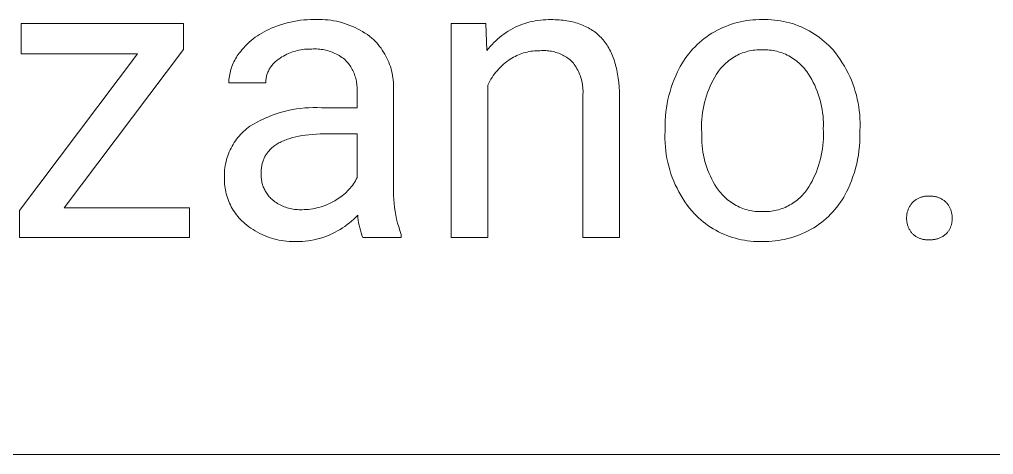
# Model space of a CAD drawing. Header units: millimetres. Extents: x 373 to 3451, y -552 to 1598.
# Drawn here: x 2577.5 to 2676, y -379.9 to -335.8 of the extents above; entities that cross this region are included whole.
import ezdxf

# ---------------------------------------------------------------- set-up
doc = ezdxf.new("R2010")
doc.units = ezdxf.units.MM
doc.header["$MEASUREMENT"] = 0
doc.layers.add('Domyślny', color=7, linetype='Continuous', true_color=0x000000)

msp = doc.modelspace()

# ---------------------------------------------------------------- linework, layer by layer
at = {"layer": 'Domyślny', "color": 18, "lineweight": 15, "true_color": 0x000000}
for p, q in [((2605.534, -335.973), (2605.873, -335.927)), ((2605.873, -335.927), (2606.213, -335.892)), ((2606.213, -335.892), (2606.554, -335.869)), ((2606.554, -335.869), (2606.896, -335.856)), ((2606.896, -335.856), (2607.238, -335.855)), ((2607.238, -335.855), (2607.524, -335.843)), ((2607.524, -335.843), (2607.81, -335.84)), ((2607.81, -335.84), (2608.096, -335.847)), ((2608.096, -335.847), (2608.381, -335.864)), ((2608.381, -335.864), (2608.666, -335.89)), ((2608.666, -335.89), (2608.95, -335.925)), ((2608.95, -335.925), (2609.233, -335.97)), ((2629.631, -335.979), (2629.894, -335.936)), ((2629.894, -335.936), (2630.159, -335.902)), ((2630.159, -335.902), (2630.425, -335.877)), ((2630.425, -335.877), (2630.692, -335.861)), ((2630.692, -335.861), (2630.959, -335.854)), ((2630.959, -335.854), (2631.226, -335.856)), ((2631.226, -335.856), (2631.439, -335.858)), ((2631.439, -335.858), (2631.648, -335.864)), ((2631.648, -335.864), (2631.855, -335.873)), ((2631.855, -335.873), (2632.058, -335.887)), ((2632.058, -335.887), (2632.258, -335.904)), ((2632.258, -335.904), (2632.454, -335.924)), ((2632.454, -335.924), (2632.647, -335.949)), ((2632.647, -335.949), (2632.837, -335.977)), ((2650.707, -336.012), (2651.017, -335.96)), ((2651.017, -335.96), (2651.328, -335.918)), ((2651.328, -335.918), (2651.641, -335.887)), ((2651.641, -335.887), (2651.954, -335.867)), ((2651.954, -335.867), (2652.268, -335.857)), ((2652.268, -335.857), (2652.582, -335.857)), ((2652.582, -335.857), (2652.892, -335.851)), ((2652.892, -335.851), (2653.201, -335.856)), ((2653.201, -335.856), (2653.511, -335.87)), ((2653.511, -335.87), (2653.819, -335.896)), ((2653.819, -335.896), (2654.127, -335.931)), ((2654.127, -335.931), (2654.433, -335.978)), ((2577.632, -339.314), (2577.632, -336.26)), ((2577.632, -336.26), (2594.051, -336.26)), ((2594.051, -336.26), (2594.051, -338.884)), ((2602.433, -336.957), (2602.671, -336.843)), ((2602.671, -336.843), (2602.913, -336.737)), ((2602.913, -336.737), (2603.228, -336.604)), ((2603.228, -336.604), (2603.548, -336.481)), ((2603.548, -336.481), (2603.871, -336.369)), ((2603.871, -336.369), (2604.198, -336.268)), ((2604.198, -336.268), (2604.528, -336.178)), ((2604.528, -336.178), (2604.861, -336.099)), ((2604.861, -336.099), (2605.196, -336.03)), ((2605.196, -336.03), (2605.534, -335.973)), ((2609.233, -335.97), (2609.513, -336.025)), ((2609.513, -336.025), (2609.792, -336.088)), ((2609.792, -336.088), (2610.069, -336.161)), ((2610.069, -336.161), (2610.343, -336.243)), ((2610.343, -336.243), (2610.614, -336.335)), ((2610.614, -336.335), (2610.882, -336.435)), ((2610.882, -336.435), (2611.146, -336.544)), ((2611.146, -336.544), (2611.407, -336.662)), ((2611.407, -336.662), (2611.663, -336.788)), ((2611.663, -336.788), (2611.915, -336.924)), ((2611.915, -336.924), (2612.163, -337.067)), ((2621.11, -357.912), (2621.11, -336.256)), ((2621.11, -336.256), (2624.615, -336.256)), ((2624.615, -336.256), (2624.738, -338.982)), ((2626.901, -337.02), (2627.131, -336.884)), ((2627.131, -336.884), (2627.366, -336.756)), ((2627.366, -336.756), (2627.604, -336.636)), ((2627.604, -336.636), (2627.847, -336.524)), ((2627.847, -336.524), (2628.093, -336.42)), ((2628.093, -336.42), (2628.343, -336.325)), ((2628.343, -336.325), (2628.595, -336.238)), ((2628.595, -336.238), (2628.851, -336.16)), ((2628.851, -336.16), (2629.108, -336.091)), ((2629.108, -336.091), (2629.369, -336.03)), ((2629.369, -336.03), (2629.631, -335.979)), ((2632.837, -335.977), (2633.023, -336.01)), ((2633.023, -336.01), (2633.206, -336.045)), ((2633.206, -336.045), (2633.385, -336.085)), ((2633.385, -336.085), (2633.562, -336.129)), ((2633.562, -336.129), (2633.735, -336.176)), ((2633.735, -336.176), (2633.904, -336.227)), ((2633.904, -336.227), (2634.071, -336.282)), ((2634.071, -336.282), (2634.234, -336.341)), ((2634.234, -336.341), (2634.393, -336.403)), ((2634.393, -336.403), (2634.549, -336.469)), ((2634.549, -336.469), (2634.702, -336.539)), ((2634.702, -336.539), (2634.852, -336.613)), ((2634.852, -336.613), (2634.998, -336.691)), ((2634.998, -336.691), (2635.141, -336.772)), ((2635.141, -336.772), (2635.281, -336.857)), ((2635.281, -336.857), (2635.417, -336.946)), ((2635.417, -336.946), (2635.55, -337.039)), ((2647.769, -337.081), (2648.045, -336.931)), ((2648.045, -336.931), (2648.326, -336.79)), ((2648.326, -336.79), (2648.611, -336.658)), ((2648.611, -336.658), (2648.9, -336.536)), ((2648.9, -336.536), (2649.193, -336.424)), ((2649.193, -336.424), (2649.49, -336.321)), ((2649.49, -336.321), (2649.79, -336.228)), ((2649.79, -336.228), (2650.093, -336.146)), ((2650.093, -336.146), (2650.399, -336.074)), ((2650.399, -336.074), (2650.707, -336.012)), ((2654.433, -335.978), (2654.737, -336.034)), ((2654.737, -336.034), (2655.04, -336.101)), ((2655.04, -336.101), (2655.339, -336.178)), ((2655.339, -336.178), (2655.636, -336.265)), ((2655.636, -336.265), (2655.93, -336.362)), ((2655.93, -336.362), (2656.221, -336.47)), ((2656.221, -336.47), (2656.508, -336.587)), ((2656.508, -336.587), (2656.79, -336.713)), ((2656.79, -336.713), (2657.068, -336.849)), ((2657.068, -336.849), (2657.342, -336.995)), ((2600.895, -337.974), (2601.099, -337.807)), ((2601.099, -337.807), (2601.309, -337.647)), ((2601.309, -337.647), (2601.524, -337.494)), ((2601.524, -337.494), (2601.745, -337.348)), ((2601.745, -337.348), (2601.97, -337.21)), ((2601.97, -337.21), (2602.199, -337.08)), ((2602.199, -337.08), (2602.433, -336.957)), ((2612.163, -337.067), (2612.405, -337.218)), ((2612.405, -337.218), (2612.643, -337.378)), ((2612.643, -337.378), (2612.874, -337.546)), ((2612.874, -337.546), (2613.101, -337.721)), ((2613.101, -337.721), (2613.269, -337.879)), ((2613.269, -337.879), (2613.433, -338.044)), ((2625.63, -337.99), (2625.828, -337.811)), ((2625.828, -337.811), (2626.032, -337.638)), ((2626.032, -337.638), (2626.241, -337.473)), ((2626.241, -337.473), (2626.456, -337.314)), ((2626.456, -337.314), (2626.676, -337.163)), ((2626.676, -337.163), (2626.901, -337.02)), ((2635.55, -337.039), (2635.679, -337.135)), ((2635.679, -337.135), (2635.806, -337.235)), ((2635.806, -337.235), (2635.929, -337.339)), ((2635.929, -337.339), (2636.048, -337.447)), ((2636.048, -337.447), (2636.165, -337.559)), ((2636.165, -337.559), (2636.278, -337.674)), ((2636.278, -337.674), (2636.387, -337.793)), ((2636.387, -337.793), (2636.494, -337.916)), ((2636.494, -337.916), (2636.596, -338.043)), ((2646.482, -337.968), (2646.727, -337.774)), ((2646.727, -337.774), (2646.978, -337.587)), ((2646.978, -337.587), (2647.235, -337.41)), ((2647.235, -337.41), (2647.499, -337.241)), ((2647.499, -337.241), (2647.769, -337.081)), ((2657.342, -336.995), (2657.61, -337.149)), ((2657.61, -337.149), (2657.873, -337.313)), ((2657.873, -337.313), (2658.13, -337.485)), ((2658.13, -337.485), (2658.381, -337.666)), ((2658.381, -337.666), (2658.626, -337.856)), ((2658.626, -337.856), (2658.864, -338.054)), ((2594.051, -338.884), (2581.978, -354.892)), ((2599.798, -339.114), (2599.964, -338.909)), ((2599.964, -338.909), (2600.137, -338.71)), ((2600.137, -338.71), (2600.317, -338.516)), ((2600.317, -338.516), (2600.503, -338.329)), ((2600.503, -338.329), (2600.696, -338.149)), ((2600.696, -338.149), (2600.895, -337.974)), ((2605.909, -338.913), (2605.726, -338.948)), ((2606.093, -338.885), (2605.909, -338.913)), ((2606.278, -338.862), (2606.093, -338.885)), ((2606.464, -338.846), (2606.278, -338.862)), ((2606.65, -338.837), (2606.464, -338.846)), ((2606.837, -338.834), (2606.65, -338.837)), ((2607.023, -338.838), (2606.837, -338.834)), ((2607.184, -338.829), (2607.023, -338.838)), ((2607.345, -338.825), (2607.184, -338.829)), ((2607.506, -338.828), (2607.345, -338.825)), ((2607.666, -338.835), (2607.506, -338.828)), ((2607.827, -338.848), (2607.666, -338.835)), ((2607.987, -338.867), (2607.827, -338.848)), ((2608.146, -338.891), (2607.987, -338.867)), ((2608.304, -338.921), (2608.146, -338.891)), ((2613.433, -338.044), (2613.59, -338.214)), ((2613.59, -338.214), (2613.742, -338.389)), ((2613.742, -338.389), (2613.887, -338.569)), ((2613.887, -338.569), (2614.026, -338.755)), ((2614.026, -338.755), (2614.159, -338.944)), ((2624.738, -338.982), (2624.903, -338.772)), ((2624.903, -338.772), (2625.075, -338.567)), ((2625.075, -338.567), (2625.253, -338.369)), ((2625.253, -338.369), (2625.438, -338.176)), ((2625.438, -338.176), (2625.63, -337.99)), ((2636.596, -338.043), (2636.696, -338.174)), ((2636.696, -338.174), (2636.792, -338.308)), ((2636.792, -338.308), (2636.886, -338.446)), ((2636.886, -338.446), (2636.975, -338.588)), ((2636.975, -338.588), (2637.062, -338.733)), ((2637.062, -338.733), (2637.145, -338.883)), ((2637.145, -338.883), (2637.224, -339.036)), ((2645.367, -339.061), (2645.575, -338.828)), ((2645.575, -338.828), (2645.791, -338.601)), ((2645.791, -338.601), (2646.014, -338.382)), ((2646.014, -338.382), (2646.245, -338.171)), ((2646.245, -338.171), (2646.482, -337.968)), ((2652.032, -338.915), (2651.85, -338.932)), ((2652.215, -338.904), (2652.032, -338.915)), ((2652.399, -338.9), (2652.215, -338.904)), ((2652.582, -338.901), (2652.399, -338.9)), ((2652.768, -338.899), (2652.582, -338.901)), ((2652.954, -338.903), (2652.768, -338.899)), ((2653.14, -338.914), (2652.954, -338.903)), ((2653.325, -338.931), (2653.14, -338.914)), ((2658.864, -338.054), (2659.095, -338.259)), ((2659.095, -338.259), (2659.32, -338.473)), ((2659.32, -338.473), (2659.537, -338.694)), ((2659.537, -338.694), (2659.746, -338.922)), ((2577.458, -355.19), (2589.408, -339.314)), ((2589.408, -339.314), (2577.632, -339.314)), ((2599.229, -339.966), (2599.311, -339.816)), ((2599.311, -339.816), (2599.399, -339.67)), ((2599.399, -339.67), (2599.492, -339.526)), ((2599.492, -339.526), (2599.589, -339.385)), ((2599.589, -339.385), (2599.691, -339.248)), ((2599.691, -339.248), (2599.798, -339.114)), ((2603.607, -339.9), (2603.524, -339.96)), ((2603.692, -339.842), (2603.607, -339.9)), ((2603.846, -339.736), (2603.692, -339.842)), ((2604.003, -339.635), (2603.846, -339.736)), ((2604.163, -339.54), (2604.003, -339.635)), ((2604.326, -339.451), (2604.163, -339.54)), ((2604.493, -339.367), (2604.326, -339.451)), ((2604.662, -339.289), (2604.493, -339.367)), ((2604.834, -339.217), (2604.662, -339.289)), ((2605.009, -339.151), (2604.834, -339.217)), ((2605.185, -339.091), (2605.009, -339.151)), ((2605.364, -339.037), (2605.185, -339.091)), ((2605.544, -338.99), (2605.364, -339.037)), ((2605.726, -338.948), (2605.544, -338.99)), ((2608.461, -338.955), (2608.304, -338.921)), ((2608.617, -338.996), (2608.461, -338.955)), ((2608.771, -339.041), (2608.617, -338.996)), ((2608.924, -339.092), (2608.771, -339.041)), ((2609.075, -339.148), (2608.924, -339.092)), ((2609.224, -339.209), (2609.075, -339.148)), ((2609.37, -339.275), (2609.224, -339.209)), ((2609.515, -339.346), (2609.37, -339.275)), ((2609.657, -339.422), (2609.515, -339.346)), ((2609.796, -339.503), (2609.657, -339.422)), ((2609.932, -339.588), (2609.796, -339.503)), ((2610.066, -339.678), (2609.932, -339.588)), ((2610.196, -339.773), (2610.066, -339.678)), ((2610.323, -339.872), (2610.196, -339.773)), ((2610.446, -339.975), (2610.323, -339.872)), ((2614.159, -338.944), (2614.285, -339.139)), ((2614.285, -339.139), (2614.404, -339.338)), ((2614.404, -339.338), (2614.517, -339.54)), ((2614.517, -339.54), (2614.622, -339.746)), ((2614.622, -339.746), (2614.72, -339.956)), ((2627.096, -339.852), (2626.942, -339.956)), ((2627.255, -339.754), (2627.096, -339.852)), ((2627.416, -339.662), (2627.255, -339.754)), ((2627.581, -339.575), (2627.416, -339.662)), ((2627.749, -339.494), (2627.581, -339.575)), ((2627.919, -339.419), (2627.749, -339.494)), ((2628.092, -339.35), (2627.919, -339.419)), ((2628.267, -339.287), (2628.092, -339.35)), ((2628.445, -339.23), (2628.267, -339.287)), ((2628.624, -339.179), (2628.445, -339.23)), ((2628.805, -339.135), (2628.624, -339.179)), ((2628.987, -339.097), (2628.805, -339.135)), ((2629.17, -339.065), (2628.987, -339.097)), ((2629.355, -339.04), (2629.17, -339.065)), ((2629.54, -339.021), (2629.355, -339.04)), ((2629.726, -339.008), (2629.54, -339.021)), ((2629.912, -339.002), (2629.726, -339.008)), ((2630.098, -339.003), (2629.912, -339.002)), ((2630.246, -338.992), (2630.098, -339.003)), ((2630.395, -338.987), (2630.246, -338.992)), ((2630.544, -338.987), (2630.395, -338.987)), ((2630.692, -338.992), (2630.544, -338.987)), ((2630.84, -339.002), (2630.692, -338.992)), ((2630.988, -339.018), (2630.84, -339.002)), ((2631.135, -339.038), (2630.988, -339.018)), ((2631.282, -339.063), (2631.135, -339.038)), ((2631.427, -339.094), (2631.282, -339.063)), ((2631.571, -339.13), (2631.427, -339.094)), ((2631.714, -339.17), (2631.571, -339.13)), ((2631.856, -339.216), (2631.714, -339.17)), ((2631.996, -339.266), (2631.856, -339.216)), ((2632.134, -339.321), (2631.996, -339.266)), ((2632.27, -339.381), (2632.134, -339.321)), ((2632.403, -339.446), (2632.27, -339.381)), ((2632.535, -339.515), (2632.403, -339.446)), ((2632.664, -339.588), (2632.535, -339.515)), ((2632.79, -339.666), (2632.664, -339.588)), ((2632.914, -339.749), (2632.79, -339.666)), ((2633.035, -339.836), (2632.914, -339.749)), ((2633.152, -339.926), (2633.035, -339.836)), ((2637.224, -339.036), (2637.301, -339.193)), ((2637.301, -339.193), (2637.374, -339.354)), ((2637.374, -339.354), (2637.444, -339.519)), ((2637.444, -339.519), (2637.51, -339.687)), ((2637.51, -339.687), (2637.573, -339.859)), ((2637.573, -339.859), (2637.633, -340.035)), ((2644.619, -340.062), (2644.793, -339.803)), ((2644.793, -339.803), (2644.976, -339.549)), ((2644.976, -339.549), (2645.167, -339.302)), ((2645.167, -339.302), (2645.367, -339.061)), ((2649.465, -339.814), (2649.315, -339.92)), ((2649.619, -339.714), (2649.465, -339.814)), ((2649.775, -339.619), (2649.619, -339.714)), ((2649.935, -339.529), (2649.775, -339.619)), ((2650.099, -339.445), (2649.935, -339.529)), ((2650.264, -339.367), (2650.099, -339.445)), ((2650.433, -339.295), (2650.264, -339.367)), ((2650.604, -339.228), (2650.433, -339.295)), ((2650.777, -339.168), (2650.604, -339.228)), ((2650.952, -339.113), (2650.777, -339.168)), ((2651.129, -339.064), (2650.952, -339.113)), ((2651.307, -339.022), (2651.129, -339.064)), ((2651.487, -338.986), (2651.307, -339.022)), ((2651.668, -338.956), (2651.487, -338.986)), ((2651.85, -338.932), (2651.668, -338.956)), ((2653.51, -338.955), (2653.325, -338.931)), ((2653.694, -338.985), (2653.51, -338.955)), ((2653.876, -339.021), (2653.694, -338.985)), ((2654.057, -339.063), (2653.876, -339.021)), ((2654.237, -339.112), (2654.057, -339.063)), ((2654.415, -339.167), (2654.237, -339.112)), ((2654.591, -339.228), (2654.415, -339.167)), ((2654.764, -339.295), (2654.591, -339.228)), ((2654.935, -339.368), (2654.764, -339.295)), ((2655.104, -339.447), (2654.935, -339.368)), ((2655.27, -339.532), (2655.104, -339.447)), ((2655.432, -339.622), (2655.27, -339.532)), ((2655.592, -339.718), (2655.432, -339.622)), ((2655.748, -339.82), (2655.592, -339.718)), ((2655.9, -339.927), (2655.748, -339.82)), ((2659.746, -338.922), (2659.997, -339.233)), ((2659.997, -339.233), (2660.238, -339.552)), ((2660.238, -339.552), (2660.468, -339.879)), ((2660.468, -339.879), (2660.686, -340.214)), ((2598.84, -340.914), (2598.892, -340.751)), ((2598.892, -340.751), (2598.949, -340.589)), ((2598.949, -340.589), (2599.011, -340.43)), ((2599.011, -340.43), (2599.078, -340.273)), ((2599.078, -340.273), (2599.151, -340.118)), ((2599.151, -340.118), (2599.229, -339.966)), ((2602.725, -340.886), (2602.677, -340.976)), ((2602.776, -340.796), (2602.725, -340.886)), ((2602.83, -340.709), (2602.776, -340.796)), ((2602.887, -340.624), (2602.83, -340.709)), ((2602.947, -340.541), (2602.887, -340.624)), ((2603.01, -340.46), (2602.947, -340.541)), ((2603.076, -340.381), (2603.01, -340.46)), ((2603.144, -340.304), (2603.076, -340.381)), ((2603.216, -340.23), (2603.144, -340.304)), ((2603.289, -340.159), (2603.216, -340.23)), ((2603.365, -340.09), (2603.289, -340.159)), ((2603.444, -340.024), (2603.365, -340.09)), ((2603.524, -339.96), (2603.444, -340.024)), ((2610.543, -340.079), (2610.446, -339.975)), ((2610.636, -340.187), (2610.543, -340.079)), ((2610.725, -340.297), (2610.636, -340.187)), ((2610.811, -340.41), (2610.725, -340.297)), ((2610.892, -340.527), (2610.811, -340.41)), ((2610.97, -340.646), (2610.892, -340.527)), ((2611.043, -340.767), (2610.97, -340.646)), ((2611.113, -340.891), (2611.043, -340.767)), ((2614.72, -339.956), (2614.811, -340.169)), ((2614.811, -340.169), (2614.895, -340.386)), ((2614.895, -340.386), (2614.971, -340.604)), ((2614.971, -340.604), (2615.039, -340.826)), ((2615.039, -340.826), (2615.1, -341.049)), ((2625.942, -340.833), (2625.793, -340.998)), ((2626.096, -340.673), (2625.942, -340.833)), ((2626.255, -340.518), (2626.096, -340.673)), ((2626.42, -340.369), (2626.255, -340.518)), ((2626.589, -340.226), (2626.42, -340.369)), ((2626.763, -340.088), (2626.589, -340.226)), ((2626.942, -339.956), (2626.763, -340.088)), ((2633.267, -340.021), (2633.152, -339.926)), ((2633.378, -340.12), (2633.267, -340.021)), ((2633.481, -340.253), (2633.378, -340.12)), ((2633.58, -340.39), (2633.481, -340.253)), ((2633.674, -340.53), (2633.58, -340.39)), ((2633.763, -340.674), (2633.674, -340.53)), ((2633.847, -340.82), (2633.763, -340.674)), ((2633.926, -340.969), (2633.847, -340.82)), ((2637.633, -340.035), (2637.69, -340.215)), ((2637.69, -340.215), (2637.743, -340.398)), ((2637.743, -340.398), (2637.793, -340.585)), ((2637.793, -340.585), (2637.839, -340.776)), ((2637.839, -340.776), (2637.883, -340.971)), ((2644.014, -341.156), (2644.151, -340.875)), ((2644.151, -340.875), (2644.298, -340.599)), ((2644.298, -340.599), (2644.454, -340.328)), ((2644.454, -340.328), (2644.619, -340.062)), ((2648.38, -340.795), (2648.265, -340.938)), ((2648.5, -340.657), (2648.38, -340.795)), ((2648.625, -340.522), (2648.5, -340.657)), ((2648.755, -340.392), (2648.625, -340.522)), ((2648.889, -340.267), (2648.755, -340.392)), ((2649.027, -340.146), (2648.889, -340.267)), ((2649.169, -340.031), (2649.027, -340.146)), ((2649.315, -339.92), (2649.169, -340.031)), ((2656.049, -340.039), (2655.9, -339.927)), ((2656.193, -340.156), (2656.049, -340.039)), ((2656.334, -340.278), (2656.193, -340.156)), ((2656.47, -340.405), (2656.334, -340.278)), ((2656.602, -340.536), (2656.47, -340.405)), ((2656.729, -340.672), (2656.602, -340.536)), ((2656.852, -340.812), (2656.729, -340.672)), ((2656.969, -340.956), (2656.852, -340.812)), ((2660.686, -340.214), (2660.893, -340.556)), ((2660.893, -340.556), (2661.088, -340.905)), ((2598.648, -341.919), (2598.666, -341.749)), ((2598.666, -341.749), (2598.69, -341.58)), ((2598.69, -341.58), (2598.719, -341.412)), ((2598.719, -341.412), (2598.754, -341.244)), ((2598.754, -341.244), (2598.794, -341.078)), ((2598.794, -341.078), (2598.84, -340.914)), ((2602.395, -341.852), (2602.381, -341.954)), ((2602.412, -341.751), (2602.395, -341.852)), ((2602.433, -341.65), (2602.412, -341.751)), ((2602.458, -341.551), (2602.433, -341.65)), ((2602.486, -341.452), (2602.458, -341.551)), ((2602.517, -341.354), (2602.486, -341.452)), ((2602.552, -341.258), (2602.517, -341.354)), ((2602.591, -341.163), (2602.552, -341.258)), ((2602.632, -341.069), (2602.591, -341.163)), ((2602.677, -340.976), (2602.632, -341.069)), ((2611.178, -341.017), (2611.113, -340.891)), ((2611.238, -341.146), (2611.178, -341.017)), ((2611.295, -341.276), (2611.238, -341.146)), ((2611.347, -341.408), (2611.295, -341.276)), ((2611.394, -341.542), (2611.347, -341.408)), ((2611.437, -341.677), (2611.394, -341.542)), ((2611.475, -341.814), (2611.437, -341.677)), ((2611.508, -341.952), (2611.475, -341.814)), ((2615.1, -341.049), (2615.153, -341.275)), ((2615.153, -341.275), (2615.198, -341.502)), ((2615.198, -341.502), (2615.236, -341.731)), ((2615.236, -341.731), (2615.265, -341.961)), ((2625.257, -341.705), (2625.138, -341.892)), ((2625.382, -341.521), (2625.257, -341.705)), ((2625.513, -341.342), (2625.382, -341.521)), ((2625.65, -341.168), (2625.513, -341.342)), ((2625.793, -340.998), (2625.65, -341.168)), ((2634, -341.121), (2633.926, -340.969)), ((2634.068, -341.275), (2634, -341.121)), ((2634.132, -341.431), (2634.068, -341.275)), ((2634.189, -341.59), (2634.132, -341.431)), ((2634.242, -341.75), (2634.189, -341.59)), ((2634.289, -341.912), (2634.242, -341.75)), ((2637.883, -340.971), (2637.922, -341.17)), ((2637.922, -341.17), (2637.959, -341.372)), ((2637.959, -341.372), (2637.992, -341.578)), ((2637.992, -341.578), (2638.022, -341.788)), ((2638.022, -341.788), (2638.073, -342.22)), ((2643.672, -341.929), (2643.837, -341.54)), ((2643.837, -341.54), (2644.014, -341.156)), ((2647.789, -341.672), (2647.621, -341.976)), ((2647.967, -341.375), (2647.789, -341.672)), ((2648.155, -341.084), (2647.967, -341.375)), ((2648.265, -340.938), (2648.155, -341.084)), ((2657.081, -341.105), (2656.969, -340.956)), ((2657.263, -341.372), (2657.081, -341.105)), ((2657.435, -341.645), (2657.263, -341.372)), ((2657.597, -341.924), (2657.435, -341.645)), ((2661.088, -340.905), (2661.271, -341.26)), ((2661.271, -341.26), (2661.442, -341.622)), ((2661.442, -341.622), (2661.601, -341.989)), ((2598.629, -342.261), (2598.636, -342.09)), ((2602.36, -342.261), (2598.629, -342.261)), ((2598.636, -342.09), (2598.648, -341.919)), ((2602.363, -342.158), (2602.36, -342.261)), ((2602.37, -342.056), (2602.363, -342.158)), ((2602.381, -341.954), (2602.37, -342.056)), ((2611.537, -342.091), (2611.508, -341.952)), ((2611.561, -342.231), (2611.537, -342.091)), ((2611.58, -342.372), (2611.561, -342.231)), ((2611.595, -342.513), (2611.58, -342.372)), ((2611.604, -342.655), (2611.595, -342.513)), ((2611.609, -342.797), (2611.604, -342.655)), ((2611.609, -342.939), (2611.609, -342.797)), ((2615.265, -341.961), (2615.287, -342.191)), ((2615.287, -342.191), (2615.301, -342.423)), ((2615.301, -342.423), (2615.306, -342.654)), ((2615.306, -342.654), (2615.304, -342.886)), ((2624.92, -342.279), (2624.82, -342.477)), ((2624.82, -342.477), (2624.82, -357.912)), ((2625.026, -342.084), (2624.92, -342.279)), ((2625.138, -341.892), (2625.026, -342.084)), ((2634.33, -342.076), (2634.289, -341.912)), ((2634.366, -342.241), (2634.33, -342.076)), ((2634.395, -342.407), (2634.366, -342.241)), ((2634.42, -342.574), (2634.395, -342.407)), ((2634.438, -342.741), (2634.42, -342.574)), ((2634.451, -342.91), (2634.438, -342.741)), ((2638.073, -342.22), (2638.109, -342.666)), ((2638.109, -342.666), (2638.133, -343.128)), ((2643.258, -343.128), (2643.383, -342.724)), ((2643.383, -342.724), (2643.521, -342.324)), ((2643.521, -342.324), (2643.672, -341.929)), ((2647.318, -342.598), (2647.183, -342.917)), ((2647.465, -342.284), (2647.318, -342.598)), ((2647.621, -341.976), (2647.465, -342.284)), ((2657.749, -342.208), (2657.597, -341.924)), ((2657.892, -342.498), (2657.749, -342.208)), ((2658.024, -342.792), (2657.892, -342.498)), ((2658.146, -343.091), (2658.024, -342.792)), ((2661.601, -341.989), (2661.747, -342.361)), ((2661.747, -342.361), (2661.88, -342.738)), ((2661.88, -342.738), (2662, -343.119)), ((2611.604, -343.081), (2611.609, -342.939)), ((2611.604, -344.782), (2611.604, -343.081)), ((2615.304, -342.886), (2615.304, -352.848)), ((2634.444, -343.584), (2634.454, -343.416)), ((2634.444, -357.912), (2634.444, -343.584)), ((2634.458, -343.078), (2634.451, -342.91)), ((2634.454, -343.416), (2634.459, -343.247)), ((2634.459, -343.247), (2634.458, -343.078)), ((2638.133, -343.128), (2638.144, -343.604)), ((2638.144, -343.604), (2638.144, -357.912)), ((2643.049, -343.947), (2643.147, -343.536)), ((2643.147, -343.536), (2643.258, -343.128)), ((2646.946, -343.568), (2646.845, -343.899)), ((2647.059, -343.241), (2646.946, -343.568)), ((2647.183, -342.917), (2647.059, -343.241)), ((2658.257, -343.394), (2658.146, -343.091)), ((2658.358, -343.7), (2658.257, -343.394)), ((2658.448, -344.01), (2658.358, -343.7)), ((2662, -343.119), (2662.108, -343.504)), ((2662.108, -343.504), (2662.202, -343.893)), ((2605.893, -344.84), (2606.313, -344.799)), ((2606.313, -344.799), (2606.733, -344.773)), ((2606.733, -344.773), (2607.154, -344.762)), ((2607.154, -344.762), (2607.576, -344.764)), ((2607.576, -344.764), (2607.997, -344.782)), ((2607.997, -344.782), (2611.604, -344.782)), ((2642.839, -345.197), (2642.895, -344.778)), ((2642.895, -344.778), (2642.965, -344.361)), ((2642.965, -344.361), (2643.049, -343.947)), ((2646.676, -344.571), (2646.609, -344.911)), ((2646.754, -344.234), (2646.676, -344.571)), ((2646.845, -343.899), (2646.754, -344.234)), ((2658.527, -344.323), (2658.448, -344.01)), ((2658.596, -344.638), (2658.527, -344.323)), ((2658.653, -344.956), (2658.596, -344.638)), ((2662.202, -343.893), (2662.283, -344.284)), ((2662.283, -344.284), (2662.35, -344.678)), ((2662.35, -344.678), (2662.405, -345.074)), ((2602.253, -345.847), (2602.64, -345.68)), ((2602.64, -345.68), (2603.032, -345.526)), ((2603.032, -345.526), (2603.429, -345.386)), ((2603.429, -345.386), (2603.831, -345.26)), ((2603.831, -345.26), (2604.237, -345.147)), ((2604.237, -345.147), (2604.647, -345.049)), ((2604.647, -345.049), (2605.06, -344.965)), ((2605.06, -344.965), (2605.476, -344.895)), ((2605.476, -344.895), (2605.893, -344.84)), ((2642.768, -346.04), (2642.796, -345.618)), ((2642.796, -345.618), (2642.839, -345.197)), ((2646.511, -345.596), (2646.48, -345.941)), ((2646.554, -345.253), (2646.511, -345.596)), ((2646.609, -344.911), (2646.554, -345.253)), ((2658.699, -345.275), (2658.653, -344.956)), ((2658.734, -345.596), (2658.699, -345.275)), ((2658.758, -345.917), (2658.734, -345.596)), ((2662.405, -345.074), (2662.445, -345.472)), ((2662.445, -345.472), (2662.472, -345.871)), ((2600.436, -346.902), (2600.601, -346.772)), ((2600.601, -346.772), (2600.771, -346.647)), ((2600.771, -346.647), (2601.131, -346.428)), ((2601.131, -346.428), (2601.498, -346.222)), ((2601.498, -346.222), (2601.873, -346.028)), ((2601.873, -346.028), (2602.253, -345.847)), ((2642.754, -346.462), (2642.768, -346.04)), ((2642.754, -346.885), (2642.754, -346.462)), ((2646.46, -346.287), (2646.453, -346.633)), ((2646.453, -346.633), (2646.457, -346.98)), ((2646.48, -345.941), (2646.46, -346.287)), ((2658.771, -346.24), (2658.758, -345.917)), ((2658.762, -346.885), (2658.772, -346.563)), ((2658.772, -346.563), (2658.771, -346.24)), ((2662.472, -345.871), (2662.486, -346.27)), ((2662.486, -346.67), (2662.472, -347.07)), ((2662.486, -346.27), (2662.486, -346.67)), ((2599.546, -347.796), (2599.681, -347.635)), ((2599.681, -347.635), (2599.822, -347.478)), ((2599.822, -347.478), (2599.968, -347.326)), ((2599.968, -347.326), (2600.119, -347.179)), ((2600.119, -347.179), (2600.275, -347.038)), ((2600.275, -347.038), (2600.436, -346.902)), ((2605.413, -347.72), (2605.114, -347.794)), ((2605.725, -347.654), (2605.413, -347.72)), ((2606.051, -347.596), (2605.725, -347.654)), ((2606.39, -347.545), (2606.051, -347.596)), ((2606.742, -347.503), (2606.39, -347.545)), ((2607.108, -347.468), (2606.742, -347.503)), ((2607.487, -347.441), (2607.108, -347.468)), ((2607.879, -347.421), (2607.487, -347.441)), ((2608.285, -347.41), (2607.879, -347.421)), ((2608.704, -347.406), (2608.285, -347.41)), ((2611.604, -347.406), (2608.704, -347.406)), ((2611.604, -351.854), (2611.604, -347.406)), ((2642.741, -347.539), (2642.754, -347.141)), ((2642.743, -347.937), (2642.741, -347.539)), ((2642.754, -347.141), (2642.754, -346.885)), ((2646.457, -346.98), (2646.474, -347.326)), ((2646.474, -347.326), (2646.464, -347.648)), ((2646.464, -347.648), (2646.465, -347.971)), ((2658.778, -347.228), (2658.762, -346.885)), ((2658.774, -347.914), (2658.781, -347.571)), ((2658.781, -347.571), (2658.778, -347.228)), ((2662.471, -347.775), (2662.454, -348.225)), ((2662.472, -347.326), (2662.471, -347.775)), ((2662.472, -347.07), (2662.472, -347.326)), ((2598.858, -348.853), (2598.957, -348.667)), ((2598.957, -348.667), (2599.063, -348.485)), ((2599.063, -348.485), (2599.174, -348.307)), ((2599.174, -348.307), (2599.292, -348.132)), ((2599.292, -348.132), (2599.416, -347.962)), ((2599.416, -347.962), (2599.546, -347.796)), ((2603.109, -348.735), (2603.021, -348.808)), ((2603.2, -348.664), (2603.109, -348.735)), ((2603.295, -348.595), (2603.2, -348.664)), ((2603.393, -348.528), (2603.295, -348.595)), ((2603.494, -348.463), (2603.393, -348.528)), ((2603.599, -348.4), (2603.494, -348.463)), ((2603.707, -348.339), (2603.599, -348.4)), ((2603.818, -348.279), (2603.707, -348.339)), ((2603.932, -348.222), (2603.818, -348.279)), ((2604.05, -348.167), (2603.932, -348.222)), ((2604.172, -348.113), (2604.05, -348.167)), ((2604.296, -348.062), (2604.172, -348.113)), ((2604.424, -348.012), (2604.296, -348.062)), ((2604.555, -347.965), (2604.424, -348.012)), ((2604.69, -347.919), (2604.555, -347.965)), ((2604.828, -347.875), (2604.69, -347.919)), ((2604.969, -347.833), (2604.828, -347.875)), ((2605.114, -347.794), (2604.969, -347.833)), ((2642.758, -348.335), (2642.743, -347.937)), ((2642.786, -348.732), (2642.758, -348.335)), ((2642.828, -349.128), (2642.786, -348.732)), ((2646.465, -347.971), (2646.477, -348.293)), ((2646.477, -348.293), (2646.501, -348.615)), ((2646.501, -348.615), (2646.536, -348.936)), ((2658.68, -348.94), (2658.723, -348.599)), ((2658.723, -348.599), (2658.754, -348.257)), ((2658.754, -348.257), (2658.774, -347.914)), ((2662.422, -348.673), (2662.374, -349.12)), ((2662.454, -348.225), (2662.422, -348.673)), ((2598.46, -349.827), (2598.526, -349.627)), ((2598.526, -349.627), (2598.599, -349.429)), ((2598.599, -349.429), (2598.679, -349.234)), ((2598.679, -349.234), (2598.765, -349.042)), ((2598.765, -349.042), (2598.858, -348.853)), ((2602.272, -349.74), (2602.248, -349.788)), ((2602.297, -349.692), (2602.272, -349.74)), ((2602.323, -349.645), (2602.297, -349.692)), ((2602.35, -349.599), (2602.323, -349.645)), ((2602.378, -349.553), (2602.35, -349.599)), ((2602.407, -349.507), (2602.378, -349.553)), ((2602.436, -349.462), (2602.407, -349.507)), ((2602.467, -349.418), (2602.436, -349.462)), ((2602.498, -349.374), (2602.467, -349.418)), ((2602.53, -349.33), (2602.498, -349.374)), ((2602.562, -349.287), (2602.53, -349.33)), ((2602.596, -349.244), (2602.562, -349.287)), ((2602.631, -349.202), (2602.596, -349.244)), ((2602.702, -349.12), (2602.631, -349.202)), ((2602.777, -349.039), (2602.702, -349.12)), ((2602.855, -348.96), (2602.777, -349.039)), ((2602.936, -348.883), (2602.855, -348.96)), ((2603.021, -348.808), (2602.936, -348.883)), ((2642.883, -349.522), (2642.828, -349.128)), ((2642.951, -349.914), (2642.883, -349.522)), ((2646.536, -348.936), (2646.582, -349.255)), ((2646.582, -349.255), (2646.639, -349.573)), ((2646.639, -349.573), (2646.708, -349.888)), ((2658.481, -349.95), (2658.559, -349.615)), ((2658.559, -349.615), (2658.625, -349.279)), ((2658.625, -349.279), (2658.68, -348.94)), ((2662.311, -349.565), (2662.233, -350.008)), ((2662.374, -349.12), (2662.311, -349.565)), ((2598.235, -350.854), (2598.266, -350.646)), ((2598.266, -350.646), (2598.304, -350.439)), ((2598.304, -350.439), (2598.349, -350.233)), ((2598.349, -350.233), (2598.401, -350.029)), ((2598.401, -350.029), (2598.46, -349.827)), ((2601.958, -350.678), (2601.94, -350.793)), ((2601.98, -350.566), (2601.958, -350.678)), ((2602.005, -350.456), (2601.98, -350.566)), ((2602.033, -350.348), (2602.005, -350.456)), ((2602.065, -350.242), (2602.033, -350.348)), ((2602.099, -350.137), (2602.065, -350.242)), ((2602.138, -350.035), (2602.099, -350.137)), ((2602.158, -349.985), (2602.138, -350.035)), ((2602.179, -349.935), (2602.158, -349.985)), ((2602.201, -349.885), (2602.179, -349.935)), ((2602.224, -349.836), (2602.201, -349.885)), ((2602.248, -349.788), (2602.224, -349.836)), ((2643.033, -350.304), (2642.951, -349.914)), ((2643.128, -350.69), (2643.033, -350.304)), ((2643.236, -351.074), (2643.128, -350.69)), ((2646.708, -349.888), (2646.787, -350.201)), ((2646.787, -350.201), (2646.877, -350.511)), ((2646.877, -350.511), (2646.978, -350.818)), ((2658.181, -350.934), (2658.292, -350.61)), ((2658.292, -350.61), (2658.392, -350.281)), ((2658.392, -350.281), (2658.481, -349.95)), ((2662.139, -350.447), (2662.03, -350.883)), ((2662.233, -350.008), (2662.139, -350.447)), ((2598.183, -351.694), (2598.185, -351.484)), ((2598.189, -351.905), (2598.183, -351.694)), ((2598.185, -351.484), (2598.195, -351.273)), ((2598.195, -351.273), (2598.211, -351.063)), ((2598.211, -351.063), (2598.235, -350.854)), ((2601.899, -351.393), (2601.895, -351.51)), ((2601.895, -351.51), (2601.895, -351.627)), ((2601.895, -351.627), (2601.9, -351.745)), ((2601.9, -351.269), (2601.899, -351.393)), ((2601.905, -351.147), (2601.9, -351.269)), ((2601.914, -351.027), (2601.905, -351.147)), ((2601.925, -350.909), (2601.914, -351.027)), ((2601.94, -350.793), (2601.925, -350.909)), ((2643.357, -351.453), (2643.236, -351.074)), ((2643.491, -351.828), (2643.357, -351.453)), ((2646.978, -350.818), (2647.089, -351.12)), ((2647.089, -351.12), (2647.211, -351.419)), ((2647.211, -351.419), (2647.344, -351.714)), ((2647.344, -351.714), (2647.486, -352.003)), ((2657.781, -351.883), (2657.925, -351.572)), ((2657.925, -351.572), (2658.059, -351.255)), ((2658.059, -351.255), (2658.181, -350.934)), ((2661.906, -351.316), (2661.767, -351.743)), ((2662.03, -350.883), (2661.906, -351.316)), ((2598.188, -352.105), (2598.189, -351.905)), ((2598.193, -352.305), (2598.188, -352.105)), ((2598.206, -352.505), (2598.193, -352.305)), ((2598.226, -352.705), (2598.206, -352.505)), ((2598.252, -352.903), (2598.226, -352.705)), ((2601.9, -351.745), (2601.908, -351.862)), ((2601.908, -351.862), (2601.921, -351.979)), ((2601.921, -351.979), (2601.937, -352.095)), ((2601.937, -352.095), (2601.958, -352.211)), ((2601.958, -352.211), (2601.983, -352.326)), ((2601.983, -352.326), (2602.012, -352.44)), ((2602.012, -352.44), (2602.044, -352.553)), ((2602.044, -352.553), (2602.081, -352.664)), ((2602.081, -352.664), (2602.121, -352.775)), ((2611.015, -352.782), (2611.126, -352.636)), ((2611.126, -352.636), (2611.232, -352.486)), ((2611.232, -352.486), (2611.333, -352.333)), ((2611.333, -352.333), (2611.429, -352.176)), ((2611.429, -352.176), (2611.519, -352.017)), ((2611.519, -352.017), (2611.604, -351.854)), ((2643.637, -352.198), (2643.491, -351.828)), ((2643.796, -352.563), (2643.637, -352.198)), ((2643.967, -352.922), (2643.796, -352.563)), ((2647.486, -352.003), (2647.639, -352.287)), ((2647.639, -352.287), (2647.801, -352.566)), ((2647.801, -352.566), (2647.973, -352.839)), ((2657.287, -352.786), (2657.462, -352.491)), ((2657.462, -352.491), (2657.627, -352.19)), ((2657.627, -352.19), (2657.781, -351.883)), ((2661.445, -352.583), (2661.263, -352.993)), ((2661.613, -352.166), (2661.445, -352.583)), ((2661.767, -351.743), (2661.613, -352.166)), ((2598.285, -353.101), (2598.252, -352.903)), ((2598.325, -353.297), (2598.285, -353.101)), ((2598.372, -353.492), (2598.325, -353.297)), ((2598.425, -353.685), (2598.372, -353.492)), ((2598.485, -353.876), (2598.425, -353.685)), ((2602.121, -352.775), (2602.165, -352.884)), ((2602.165, -352.884), (2602.213, -352.991)), ((2602.213, -352.991), (2602.265, -353.097)), ((2602.265, -353.097), (2602.32, -353.2)), ((2602.32, -353.2), (2602.379, -353.302)), ((2602.379, -353.302), (2602.442, -353.401)), ((2602.442, -353.401), (2602.507, -353.499)), ((2602.507, -353.499), (2602.577, -353.594)), ((2602.577, -353.594), (2602.649, -353.686)), ((2602.649, -353.686), (2602.725, -353.776)), ((2609.96, -353.799), (2610.107, -353.688)), ((2610.107, -353.688), (2610.249, -353.572)), ((2610.249, -353.572), (2610.388, -353.452)), ((2610.388, -353.452), (2610.522, -353.327)), ((2610.522, -353.327), (2610.652, -353.197)), ((2610.652, -353.197), (2610.778, -353.063)), ((2610.778, -353.063), (2610.899, -352.925)), ((2610.899, -352.925), (2611.015, -352.782)), ((2615.304, -352.848), (2615.296, -353.251)), ((2615.296, -353.251), (2615.301, -353.654)), ((2615.301, -353.654), (2615.32, -354.057)), ((2644.15, -353.276), (2643.967, -352.922)), ((2644.345, -353.623), (2644.15, -353.276)), ((2644.552, -353.963), (2644.345, -353.623)), ((2647.973, -352.839), (2648.155, -353.106)), ((2648.155, -353.106), (2648.266, -353.253)), ((2648.266, -353.253), (2648.383, -353.397)), ((2648.383, -353.397), (2648.504, -353.536)), ((2648.504, -353.536), (2648.631, -353.671)), ((2648.631, -353.671), (2648.762, -353.801)), ((2656.521, -353.757), (2656.646, -353.629)), ((2656.646, -353.629), (2656.767, -353.496)), ((2656.767, -353.496), (2656.883, -353.36)), ((2656.883, -353.36), (2656.995, -353.219)), ((2656.995, -353.219), (2657.102, -353.075)), ((2657.102, -353.075), (2657.287, -352.786)), ((2660.981, -353.55), (2660.825, -353.821)), ((2661.126, -353.274), (2660.981, -353.55)), ((2661.263, -352.993), (2661.126, -353.274)), ((2598.551, -354.065), (2598.485, -353.876)), ((2598.624, -354.251), (2598.551, -354.065)), ((2598.703, -354.435), (2598.624, -354.251)), ((2598.789, -354.616), (2598.703, -354.435)), ((2598.881, -354.794), (2598.789, -354.616)), ((2602.725, -353.776), (2602.803, -353.864)), ((2602.803, -353.864), (2602.885, -353.948)), ((2602.885, -353.948), (2602.969, -354.03)), ((2602.969, -354.03), (2603.057, -354.108)), ((2603.057, -354.108), (2603.177, -354.202)), ((2603.177, -354.202), (2603.301, -354.292)), ((2603.301, -354.292), (2603.428, -354.377)), ((2603.428, -354.377), (2603.558, -354.458)), ((2603.558, -354.458), (2603.69, -354.534)), ((2603.69, -354.534), (2603.825, -354.606)), ((2603.825, -354.606), (2603.962, -354.673)), ((2603.962, -354.673), (2604.101, -354.736)), ((2608.163, -354.736), (2608.367, -354.662)), ((2608.367, -354.662), (2608.567, -354.581)), ((2608.567, -354.581), (2608.765, -354.493)), ((2608.765, -354.493), (2608.96, -354.399)), ((2608.96, -354.399), (2609.151, -354.298)), ((2609.151, -354.298), (2609.339, -354.19)), ((2609.339, -354.19), (2609.499, -354.101)), ((2609.499, -354.101), (2609.656, -354.005)), ((2609.656, -354.005), (2609.81, -353.905)), ((2609.81, -353.905), (2609.96, -353.799)), ((2615.32, -354.057), (2615.351, -354.459)), ((2615.351, -354.459), (2615.396, -354.859)), ((2644.77, -354.296), (2644.552, -353.963)), ((2644.999, -354.622), (2644.77, -354.296)), ((2645.239, -354.939), (2644.999, -354.622)), ((2648.762, -353.801), (2648.897, -353.927)), ((2648.897, -353.927), (2649.037, -354.048)), ((2649.037, -354.048), (2649.18, -354.164)), ((2649.18, -354.164), (2649.328, -354.275)), ((2649.328, -354.275), (2649.479, -354.381)), ((2649.479, -354.381), (2649.634, -354.482)), ((2649.634, -354.482), (2649.793, -354.577)), ((2649.793, -354.577), (2649.954, -354.666)), ((2649.954, -354.666), (2650.119, -354.75)), ((2655.22, -354.703), (2655.378, -354.618)), ((2655.378, -354.618), (2655.533, -354.528)), ((2655.533, -354.528), (2655.685, -354.432)), ((2655.685, -354.432), (2655.833, -354.332)), ((2655.833, -354.332), (2655.979, -354.226)), ((2655.979, -354.226), (2656.12, -354.116)), ((2656.12, -354.116), (2656.258, -354.001)), ((2656.258, -354.001), (2656.391, -353.881)), ((2656.391, -353.881), (2656.521, -353.757)), ((2660.306, -354.6), (2660.116, -354.848)), ((2660.488, -354.347), (2660.306, -354.6)), ((2660.661, -354.087), (2660.488, -354.347)), ((2660.825, -353.821), (2660.661, -354.087)), ((2667.539, -354.691), (2667.582, -354.625)), ((2667.582, -354.625), (2667.627, -354.559)), ((2667.627, -354.559), (2667.674, -354.496)), ((2667.674, -354.496), (2667.723, -354.434)), ((2667.723, -354.434), (2667.775, -354.374)), ((2667.775, -354.374), (2667.826, -354.323)), ((2667.826, -354.323), (2667.879, -354.273)), ((2667.879, -354.273), (2667.933, -354.226)), ((2667.933, -354.226), (2667.989, -354.18)), ((2667.989, -354.18), (2668.047, -354.136)), ((2668.047, -354.136), (2668.106, -354.094)), ((2668.106, -354.094), (2668.166, -354.054)), ((2668.166, -354.054), (2668.228, -354.016)), ((2668.228, -354.016), (2668.291, -353.981)), ((2668.291, -353.981), (2668.355, -353.947)), ((2668.355, -353.947), (2668.42, -353.916)), ((2668.42, -353.916), (2668.486, -353.887)), ((2668.486, -353.887), (2668.553, -353.86)), ((2668.553, -353.86), (2668.621, -353.836)), ((2668.621, -353.836), (2668.69, -353.813)), ((2668.69, -353.813), (2668.76, -353.794)), ((2668.76, -353.794), (2668.83, -353.776)), ((2668.83, -353.776), (2668.9, -353.761)), ((2668.9, -353.761), (2668.972, -353.748)), ((2668.972, -353.748), (2669.043, -353.738)), ((2669.043, -353.738), (2669.115, -353.73)), ((2669.115, -353.73), (2669.187, -353.725)), ((2669.187, -353.725), (2669.26, -353.722)), ((2669.26, -353.722), (2669.332, -353.722)), ((2669.332, -353.722), (2669.404, -353.724)), ((2669.404, -353.724), (2669.476, -353.728)), ((2669.476, -353.728), (2669.553, -353.724)), ((2669.553, -353.724), (2669.629, -353.723)), ((2669.629, -353.723), (2669.706, -353.724)), ((2669.706, -353.724), (2669.782, -353.728)), ((2669.782, -353.728), (2669.859, -353.735)), ((2669.859, -353.735), (2669.935, -353.744)), ((2669.935, -353.744), (2670.01, -353.755)), ((2670.01, -353.755), (2670.086, -353.77)), ((2670.086, -353.77), (2670.16, -353.786)), ((2670.16, -353.786), (2670.235, -353.805)), ((2670.235, -353.805), (2670.308, -353.827)), ((2670.308, -353.827), (2670.381, -353.851)), ((2670.381, -353.851), (2670.452, -353.878)), ((2670.452, -353.878), (2670.523, -353.907)), ((2670.523, -353.907), (2670.593, -353.938)), ((2670.593, -353.938), (2670.662, -353.972)), ((2670.662, -353.972), (2670.729, -354.008)), ((2670.729, -354.008), (2670.796, -354.046)), ((2670.796, -354.046), (2670.861, -354.087)), ((2670.861, -354.087), (2670.924, -354.13)), ((2670.924, -354.13), (2670.986, -354.174)), ((2670.986, -354.174), (2671.047, -354.221)), ((2671.047, -354.221), (2671.106, -354.27)), ((2671.106, -354.27), (2671.163, -354.321)), ((2671.163, -354.321), (2671.219, -354.374)), ((2671.219, -354.374), (2671.27, -354.434)), ((2671.27, -354.434), (2671.32, -354.496)), ((2671.32, -354.496), (2671.367, -354.559)), ((2671.367, -354.559), (2671.412, -354.624)), ((2671.412, -354.624), (2671.455, -354.691)), ((2577.458, -357.916), (2577.458, -355.19)), ((2581.978, -354.892), (2594.646, -354.892)), ((2594.646, -354.892), (2594.646, -357.916)), ((2598.978, -354.969), (2598.881, -354.794)), ((2599.082, -355.141), (2598.978, -354.969)), ((2599.191, -355.308), (2599.082, -355.141)), ((2599.306, -355.472), (2599.191, -355.308)), ((2599.427, -355.632), (2599.306, -355.472)), ((2599.553, -355.788), (2599.427, -355.632)), ((2604.101, -354.736), (2604.243, -354.794)), ((2604.243, -354.794), (2604.386, -354.846)), ((2604.386, -354.846), (2604.531, -354.894)), ((2604.531, -354.894), (2604.678, -354.937)), ((2604.678, -354.937), (2604.826, -354.975)), ((2604.826, -354.975), (2604.975, -355.008)), ((2604.975, -355.008), (2605.126, -355.035)), ((2605.126, -355.035), (2605.277, -355.058)), ((2605.277, -355.058), (2605.429, -355.075)), ((2605.429, -355.075), (2605.581, -355.087)), ((2605.581, -355.087), (2605.734, -355.094)), ((2605.734, -355.094), (2605.886, -355.096)), ((2605.886, -355.096), (2606.039, -355.092)), ((2606.039, -355.092), (2606.256, -355.089)), ((2606.256, -355.089), (2606.472, -355.079)), ((2606.472, -355.079), (2606.687, -355.061)), ((2606.687, -355.061), (2606.902, -355.036)), ((2606.902, -355.036), (2607.116, -355.004)), ((2607.116, -355.004), (2607.329, -354.964)), ((2607.329, -354.964), (2607.54, -354.918)), ((2607.54, -354.918), (2607.75, -354.864)), ((2607.75, -354.864), (2607.958, -354.804)), ((2607.958, -354.804), (2608.163, -354.736)), ((2611.666, -355.636), (2611.467, -355.845)), ((2611.689, -355.895), (2611.666, -355.636)), ((2615.396, -354.859), (2615.454, -355.258)), ((2615.454, -355.258), (2615.525, -355.655)), ((2615.525, -355.655), (2615.609, -356.05)), ((2645.49, -355.248), (2645.239, -354.939)), ((2645.698, -355.476), (2645.49, -355.248)), ((2645.914, -355.697), (2645.698, -355.476)), ((2650.119, -354.75), (2650.286, -354.829)), ((2650.286, -354.829), (2650.456, -354.901)), ((2650.456, -354.901), (2650.629, -354.967)), ((2650.629, -354.967), (2650.803, -355.028)), ((2650.803, -355.028), (2650.98, -355.082)), ((2650.98, -355.082), (2651.158, -355.13)), ((2651.158, -355.13), (2651.338, -355.172)), ((2651.338, -355.172), (2651.519, -355.208)), ((2651.519, -355.208), (2651.702, -355.238)), ((2651.702, -355.238), (2651.885, -355.261)), ((2651.885, -355.261), (2652.069, -355.277)), ((2652.069, -355.277), (2652.254, -355.288)), ((2652.254, -355.288), (2652.438, -355.292)), ((2652.438, -355.292), (2652.623, -355.289)), ((2652.623, -355.289), (2652.802, -355.292)), ((2652.802, -355.292), (2652.982, -355.288)), ((2652.982, -355.288), (2653.161, -355.279)), ((2653.161, -355.279), (2653.34, -355.263)), ((2653.34, -355.263), (2653.518, -355.242)), ((2653.518, -355.242), (2653.695, -355.214)), ((2653.695, -355.214), (2653.871, -355.181)), ((2653.871, -355.181), (2654.046, -355.141)), ((2654.046, -355.141), (2654.22, -355.096)), ((2654.22, -355.096), (2654.392, -355.044)), ((2654.392, -355.044), (2654.562, -354.987)), ((2654.562, -354.987), (2654.73, -354.925)), ((2654.73, -354.925), (2654.896, -354.856)), ((2654.896, -354.856), (2655.059, -354.782)), ((2655.059, -354.782), (2655.22, -354.703)), ((2659.496, -355.55), (2659.274, -355.77)), ((2659.711, -355.323), (2659.496, -355.55)), ((2659.917, -355.089), (2659.711, -355.323)), ((2660.116, -354.848), (2659.917, -355.089)), ((2667.197, -355.735), (2667.205, -355.656)), ((2667.205, -355.656), (2667.215, -355.578)), ((2667.215, -355.578), (2667.228, -355.5)), ((2667.228, -355.5), (2667.243, -355.422)), ((2667.243, -355.422), (2667.261, -355.345)), ((2667.261, -355.345), (2667.282, -355.268)), ((2667.282, -355.268), (2667.305, -355.193)), ((2667.305, -355.193), (2667.331, -355.118)), ((2667.331, -355.118), (2667.36, -355.044)), ((2667.36, -355.044), (2667.391, -354.971)), ((2667.391, -354.971), (2667.424, -354.899)), ((2667.424, -354.899), (2667.46, -354.829)), ((2667.46, -354.829), (2667.498, -354.759)), ((2667.498, -354.759), (2667.539, -354.691)), ((2671.455, -354.691), (2671.495, -354.759)), ((2671.495, -354.759), (2671.533, -354.828)), ((2671.533, -354.828), (2671.569, -354.899)), ((2671.569, -354.899), (2671.602, -354.971)), ((2671.602, -354.971), (2671.633, -355.044)), ((2671.633, -355.044), (2671.661, -355.118)), ((2671.661, -355.118), (2671.686, -355.193)), ((2671.686, -355.193), (2671.709, -355.268)), ((2671.709, -355.268), (2671.729, -355.345)), ((2671.729, -355.345), (2671.747, -355.422)), ((2671.747, -355.422), (2671.761, -355.5)), ((2671.761, -355.5), (2671.773, -355.578)), ((2671.773, -355.578), (2671.783, -355.657)), ((2671.783, -355.657), (2671.789, -355.735)), ((2599.684, -355.939), (2599.553, -355.788)), ((2599.821, -356.086), (2599.684, -355.939)), ((2599.962, -356.228), (2599.821, -356.086)), ((2600.108, -356.365), (2599.962, -356.228)), ((2600.259, -356.496), (2600.108, -356.365)), ((2600.458, -356.661), (2600.259, -356.496)), ((2610.602, -356.608), (2610.37, -356.779)), ((2610.828, -356.428), (2610.602, -356.608)), ((2611.048, -356.241), (2610.828, -356.428)), ((2611.261, -356.047), (2611.048, -356.241)), ((2611.467, -355.845), (2611.261, -356.047)), ((2611.722, -356.153), (2611.689, -355.895)), ((2611.763, -356.41), (2611.722, -356.153)), ((2611.813, -356.666), (2611.763, -356.41)), ((2615.609, -356.05), (2615.706, -356.441)), ((2615.706, -356.441), (2615.816, -356.829)), ((2646.137, -355.91), (2645.914, -355.697)), ((2646.367, -356.115), (2646.137, -355.91)), ((2646.604, -356.313), (2646.367, -356.115)), ((2646.848, -356.502), (2646.604, -356.313)), ((2647.097, -356.683), (2646.848, -356.502)), ((2658.316, -356.569), (2658.06, -356.748)), ((2658.566, -356.382), (2658.316, -356.569)), ((2658.809, -356.186), (2658.566, -356.382)), ((2659.045, -355.982), (2658.809, -356.186)), ((2659.274, -355.77), (2659.045, -355.982)), ((2667.19, -355.894), (2667.192, -355.814)), ((2667.191, -355.973), (2667.19, -355.894)), ((2667.191, -356.049), (2667.191, -355.973)), ((2667.193, -356.126), (2667.191, -356.049)), ((2667.192, -355.814), (2667.197, -355.735)), ((2667.198, -356.202), (2667.193, -356.126)), ((2667.206, -356.278), (2667.198, -356.202)), ((2667.217, -356.354), (2667.206, -356.278)), ((2667.23, -356.43), (2667.217, -356.354)), ((2667.246, -356.505), (2667.23, -356.43)), ((2667.264, -356.579), (2667.246, -356.505)), ((2667.285, -356.653), (2667.264, -356.579)), ((2667.308, -356.726), (2667.285, -356.653)), ((2671.714, -356.624), (2671.694, -356.694)), ((2671.733, -356.553), (2671.714, -356.624)), ((2671.749, -356.482), (2671.733, -356.553)), ((2671.763, -356.41), (2671.749, -356.482)), ((2671.774, -356.338), (2671.763, -356.41)), ((2671.782, -356.265), (2671.774, -356.338)), ((2671.789, -356.192), (2671.782, -356.265)), ((2671.789, -355.735), (2671.793, -355.814)), ((2671.792, -356.119), (2671.789, -356.192)), ((2671.794, -356.046), (2671.792, -356.119)), ((2671.793, -355.814), (2671.794, -355.894)), ((2671.794, -355.894), (2671.793, -355.973)), ((2671.793, -355.973), (2671.794, -356.046)), ((2600.662, -356.818), (2600.458, -356.661)), ((2600.871, -356.969), (2600.662, -356.818)), ((2601.086, -357.112), (2600.871, -356.969)), ((2601.305, -357.248), (2601.086, -357.112)), ((2601.529, -357.376), (2601.305, -357.248)), ((2601.757, -357.497), (2601.529, -357.376)), ((2601.989, -357.61), (2601.757, -357.497)), ((2602.224, -357.714), (2601.989, -357.61)), ((2608.865, -357.629), (2608.598, -357.739)), ((2609.128, -357.509), (2608.865, -357.629)), ((2609.386, -357.381), (2609.128, -357.509)), ((2609.64, -357.243), (2609.386, -357.381)), ((2609.889, -357.097), (2609.64, -357.243)), ((2610.132, -356.942), (2609.889, -357.097)), ((2610.37, -356.779), (2610.132, -356.942)), ((2611.871, -356.92), (2611.813, -356.666)), ((2611.938, -357.171), (2611.871, -356.92)), ((2612.013, -357.421), (2611.938, -357.171)), ((2612.097, -357.667), (2612.013, -357.421)), ((2615.816, -356.829), (2615.938, -357.213)), ((2615.938, -357.213), (2616.073, -357.593)), ((2616.073, -357.593), (2616.073, -357.911)), ((2647.353, -356.855), (2647.097, -356.683)), ((2647.615, -357.019), (2647.353, -356.855)), ((2647.882, -357.173), (2647.615, -357.019)), ((2648.154, -357.319), (2647.882, -357.173)), ((2648.431, -357.455), (2648.154, -357.319)), ((2648.712, -357.581), (2648.431, -357.455)), ((2648.998, -357.698), (2648.712, -357.581)), ((2656.37, -357.628), (2656.071, -357.742)), ((2656.665, -357.506), (2656.37, -357.628)), ((2656.955, -357.373), (2656.665, -357.506)), ((2657.241, -357.231), (2656.955, -357.373)), ((2657.523, -357.079), (2657.241, -357.231)), ((2657.799, -356.919), (2657.523, -357.079)), ((2658.06, -356.748), (2657.799, -356.919)), ((2667.334, -356.798), (2667.308, -356.726)), ((2667.363, -356.869), (2667.334, -356.798)), ((2667.394, -356.939), (2667.363, -356.869)), ((2667.427, -357.008), (2667.394, -356.939)), ((2667.463, -357.076), (2667.427, -357.008)), ((2667.501, -357.142), (2667.463, -357.076)), ((2667.541, -357.207), (2667.501, -357.142)), ((2667.584, -357.271), (2667.541, -357.207)), ((2667.628, -357.333), (2667.584, -357.271)), ((2667.675, -357.394), (2667.628, -357.333)), ((2667.724, -357.453), (2667.675, -357.394)), ((2667.775, -357.51), (2667.724, -357.453)), ((2667.829, -357.562), (2667.775, -357.51)), ((2667.885, -357.611), (2667.829, -357.562)), ((2667.942, -357.659), (2667.885, -357.611)), ((2671.099, -357.614), (2671.037, -357.663)), ((2671.16, -357.563), (2671.099, -357.614)), ((2671.219, -357.51), (2671.16, -357.563)), ((2671.267, -357.456), (2671.219, -357.51)), ((2671.314, -357.399), (2671.267, -357.456)), ((2671.36, -357.342), (2671.314, -357.399)), ((2671.403, -357.283), (2671.36, -357.342)), ((2671.444, -357.222), (2671.403, -357.283)), ((2671.483, -357.16), (2671.444, -357.222)), ((2671.519, -357.097), (2671.483, -357.16)), ((2671.554, -357.032), (2671.519, -357.097)), ((2671.587, -356.967), (2671.554, -357.032)), ((2671.617, -356.9), (2671.587, -356.967)), ((2671.645, -356.832), (2671.617, -356.9)), ((2671.67, -356.764), (2671.645, -356.832)), ((2671.694, -356.694), (2671.67, -356.764)), ((2594.646, -357.916), (2577.458, -357.916)), ((2602.463, -357.811), (2602.224, -357.714)), ((2602.705, -357.9), (2602.463, -357.811)), ((2602.951, -357.98), (2602.705, -357.9)), ((2603.198, -358.052), (2602.951, -357.98)), ((2603.448, -358.115), (2603.198, -358.052)), ((2603.7, -358.17), (2603.448, -358.115)), ((2603.954, -358.216), (2603.7, -358.17)), ((2604.209, -358.254), (2603.954, -358.216)), ((2604.465, -358.283), (2604.209, -358.254)), ((2604.723, -358.303), (2604.465, -358.283)), ((2604.98, -358.314), (2604.723, -358.303)), ((2605.238, -358.317), (2604.98, -358.314)), ((2605.496, -358.31), (2605.238, -358.317)), ((2605.784, -358.308), (2605.496, -358.31)), ((2606.073, -358.296), (2605.784, -358.308)), ((2606.36, -358.274), (2606.073, -358.296)), ((2606.647, -358.241), (2606.36, -358.274)), ((2606.933, -358.199), (2606.647, -358.241)), ((2607.216, -358.147), (2606.933, -358.199)), ((2607.498, -358.084), (2607.216, -358.147)), ((2607.778, -358.012), (2607.498, -358.084)), ((2608.054, -357.931), (2607.778, -358.012)), ((2608.328, -357.839), (2608.054, -357.931)), ((2608.598, -357.739), (2608.328, -357.839)), ((2612.188, -357.911), (2612.097, -357.667)), ((2616.073, -357.911), (2612.188, -357.911)), ((2624.82, -357.912), (2621.11, -357.912)), ((2638.144, -357.912), (2634.444, -357.912)), ((2649.287, -357.806), (2648.998, -357.698)), ((2649.58, -357.903), (2649.287, -357.806)), ((2649.876, -357.99), (2649.58, -357.903)), ((2650.175, -358.067), (2649.876, -357.99)), ((2650.476, -358.134), (2650.175, -358.067)), ((2650.779, -358.191), (2650.476, -358.134)), ((2651.084, -358.237), (2650.779, -358.191)), ((2651.391, -358.273), (2651.084, -358.237)), ((2651.698, -358.299), (2651.391, -358.273)), ((2652.006, -358.314), (2651.698, -358.299)), ((2652.315, -358.318), (2652.006, -358.314)), ((2652.623, -358.313), (2652.315, -358.318)), ((2652.943, -358.313), (2652.623, -358.313)), ((2653.262, -358.303), (2652.943, -358.313)), ((2653.581, -358.282), (2653.262, -358.303)), ((2653.899, -358.25), (2653.581, -358.282)), ((2654.215, -358.209), (2653.899, -358.25)), ((2654.53, -358.157), (2654.215, -358.209)), ((2654.844, -358.094), (2654.53, -358.157)), ((2655.155, -358.021), (2654.844, -358.094)), ((2655.463, -357.938), (2655.155, -358.021)), ((2655.769, -357.845), (2655.463, -357.938)), ((2656.071, -357.742), (2655.769, -357.845)), ((2668.001, -357.705), (2667.942, -357.659)), ((2668.062, -357.749), (2668.001, -357.705)), ((2668.124, -357.79), (2668.062, -357.749)), ((2668.188, -357.83), (2668.124, -357.79)), ((2668.252, -357.867), (2668.188, -357.83)), ((2668.318, -357.902), (2668.252, -357.867)), ((2668.386, -357.935), (2668.318, -357.902)), ((2668.454, -357.966), (2668.386, -357.935)), ((2668.523, -357.994), (2668.454, -357.966)), ((2668.593, -358.019), (2668.523, -357.994)), ((2668.664, -358.043), (2668.593, -358.019)), ((2668.736, -358.064), (2668.664, -358.043)), ((2668.808, -358.082), (2668.736, -358.064)), ((2668.881, -358.098), (2668.808, -358.082)), ((2668.955, -358.112), (2668.881, -358.098)), ((2669.029, -358.123), (2668.955, -358.112)), ((2669.103, -358.131), (2669.029, -358.123)), ((2669.178, -358.137), (2669.103, -358.131)), ((2669.252, -358.14), (2669.178, -358.137)), ((2669.327, -358.141), (2669.252, -358.14)), ((2669.402, -358.14), (2669.327, -358.141)), ((2669.476, -358.135), (2669.402, -358.14)), ((2669.556, -358.139), (2669.476, -358.135)), ((2669.635, -358.14), (2669.556, -358.139)), ((2669.714, -358.138), (2669.635, -358.14)), ((2669.793, -358.134), (2669.714, -358.138)), ((2669.872, -358.127), (2669.793, -358.134)), ((2669.951, -358.117), (2669.872, -358.127)), ((2670.029, -358.104), (2669.951, -358.117)), ((2670.107, -358.089), (2670.029, -358.104)), ((2670.184, -358.072), (2670.107, -358.089)), ((2670.261, -358.051), (2670.184, -358.072)), ((2670.337, -358.028), (2670.261, -358.051)), ((2670.412, -358.003), (2670.337, -358.028)), ((2670.486, -357.975), (2670.412, -358.003)), ((2670.559, -357.944), (2670.486, -357.975)), ((2670.632, -357.911), (2670.559, -357.944)), ((2670.702, -357.876), (2670.632, -357.911)), ((2670.772, -357.838), (2670.702, -357.876)), ((2670.841, -357.798), (2670.772, -357.838)), ((2670.908, -357.755), (2670.841, -357.798)), ((2670.973, -357.71), (2670.908, -357.755)), ((2671.037, -357.663), (2670.973, -357.71)), ((2287.644, -379.874), (3450.742, -379.874))]:
    msp.add_line(p, q, dxfattribs=at)

doc.saveas('drawing.dxf')
